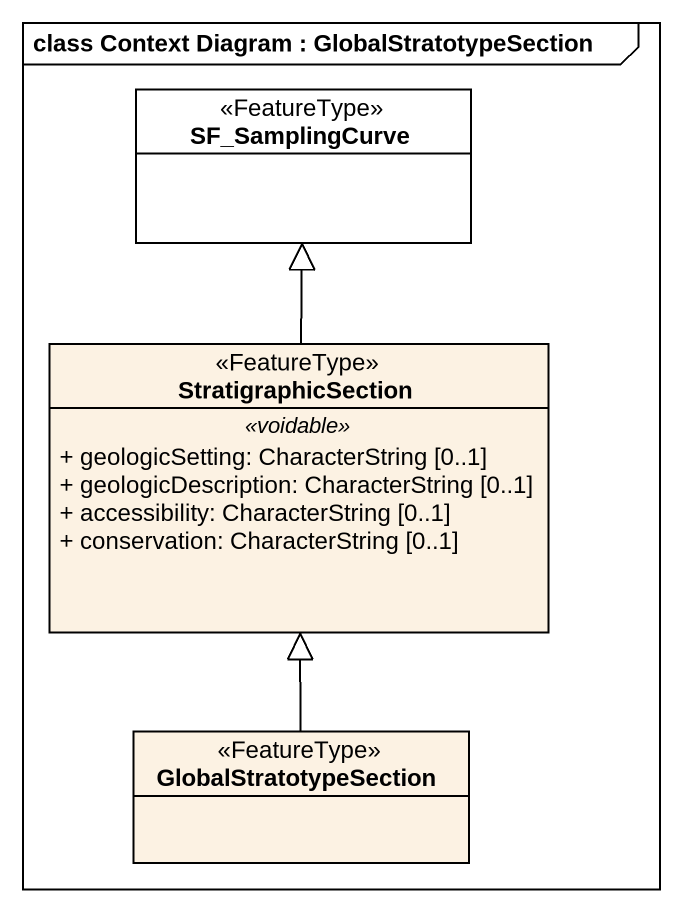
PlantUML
@startuml
mainframe class Context Diagram : GlobalStratotypeSection
hide circle
hide empty members
skinparam classAttributeIconSize 0
class SF_SamplingCurve <<FeatureType>> #FFFFFF
class StratigraphicSection <<FeatureType>> #FCF2E3 {
  .. <<voidable>> ..
  + geologicSetting: CharacterString [0..1]
  + geologicDescription: CharacterString [0..1]
  + accessibility: CharacterString [0..1]
  + conservation: CharacterString [0..1]
}
class GlobalStratotypeSection <<FeatureType>> #FCF2E3
StratigraphicSection -up-|> SF_SamplingCurve
GlobalStratotypeSection -up-|> StratigraphicSection
@enduml
